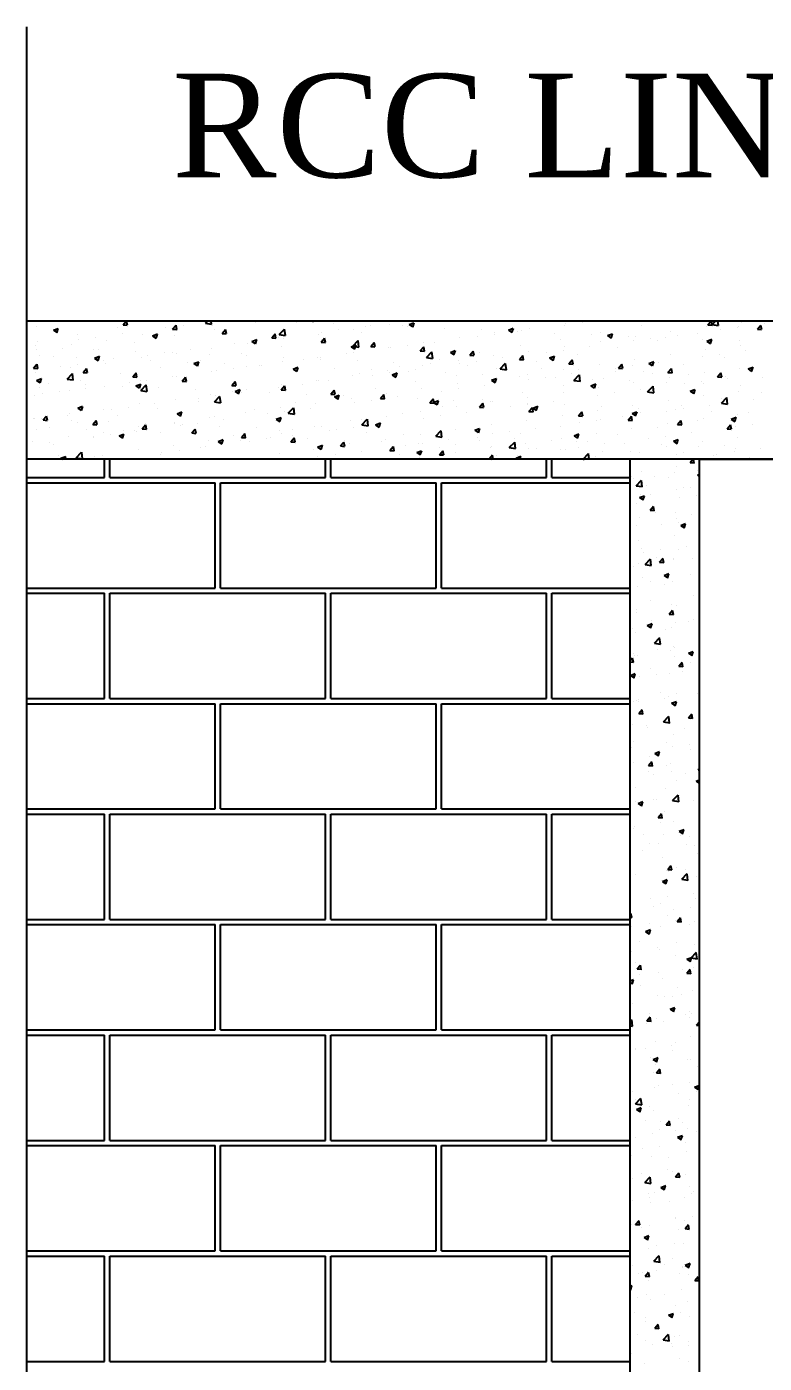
# Model space of a CAD drawing. Header units: metres. Extents: x 605 to 716, y 216 to 296.
# Drawn here: x 619.867 to 621.368, y 226.661 to 229.382 of the extents above; entities that cross this region are included whole.
import ezdxf

# ---------------------------------------------------------------- set-up
doc = ezdxf.new("R2010")
doc.units = ezdxf.units.M
doc.layers.add('1', color=1, linetype='Continuous')
doc.styles.add('ROMANTIC', font='romantic.ttf', dxfattribs={"width": 0.8})

# ---------------------------------------------------------------- blocks, each defined once
blk = doc.blocks.new('A$C1A3C141D')
at = {"color": 0}
for p, q in [((73.05, -86.05), (73.05, 185.3)), ((299.08, 155.63), (73.05, 155.63)), ((299.08, 141.71), (73.05, 141.71)), ((133.87, -53.17), (133.87, 141.71)), ((140.83, 141.71), (231.3, 141.71)), ((140.83, -53.17), (140.83, 141.71))]:
    blk.add_line(p, q, dxfattribs=at)
at = {"color": 2}
for p, q in [((73.08, 155.61), (73.08, 155.61)), ((74.08, 155.09), (74.08, 155.09)), ((77.65, 155.58), (77.65, 155.58)), ((82.21, 154.96), (82.21, 154.96)), ((82.76, 155.25), (83.07, 155.63)), ((82.76, 155.25), (83.18, 155.22)), ((83.19, 155.21), (83.11, 155.63)), ((87.06, 154.94), (87.06, 154.94)), ((87.75, 154.82), (88.09, 155.22)), ((88.18, 154.77), (88.1, 155.21)), ((88.8, 155.17), (88.8, 155.17)), ((91.05, 155.41), (91.25, 155.63)), ((91.05, 155.41), (91.67, 155.32)), ((91.43, 155.52), (91.43, 155.52)), ((91.68, 155.31), (91.64, 155.63)), ((91.79, 155.16), (91.79, 155.16)), ((96.06, 155.52), (96.06, 155.52)), ((100.26, 155.52), (100.26, 155.52)), ((101.89, 155.63), (101.93, 155.6)), ((101.94, 155.59), (101.95, 155.63)), ((103.98, 155.36), (103.98, 155.36)), ((107.15, 155.09), (107.15, 155.09)), ((107.69, 155.2), (107.69, 155.2)), ((109.59, 155.31), (109.59, 155.31)), ((110.89, 155.18), (110.89, 155.18)), ((111.41, 155.05), (111.41, 155.05)), ((111.59, 155.27), (112.07, 155.46)), ((111.59, 155.27), (111.93, 155.04)), ((111.94, 155.03), (112.08, 155.45)), ((127.26, 155.23), (127.26, 155.23)), ((127.34, 155.42), (127.34, 155.42)), ((129.01, 155.46), (129.01, 155.46)), ((134.96, 155.21), (134.96, 155.21)), ((141.54, 155.05), (141.54, 155.05)), ((141.7, 155.25), (142.02, 155.63)), ((141.7, 155.25), (142.12, 155.21)), ((142.13, 155.2), (142.05, 155.63)), ((142.12, 155.28), (142.45, 155.63)), ((142.12, 155.28), (142.74, 155.19)), ((142.75, 155.18), (142.7, 155.63)), ((144.72, 155.02), (144.72, 155.02)), ((144.74, 155.07), (144.74, 155.07)), ((145.05, 155.5), (145.05, 155.5)), ((146.69, 154.81), (147.03, 155.21)), ((147.12, 154.77), (147.04, 155.2)), ((147.36, 155.37), (147.36, 155.37)), ((75.73, 154.7), (76.22, 154.89)), ((75.73, 154.7), (76.08, 154.47)), ((76.09, 154.46), (76.23, 154.88)), ((78.15, 154.26), (78.15, 154.26)), ((78.28, 153.79), (78.28, 153.79)), ((80.02, 154.02), (80.02, 154.02)), ((81.08, 153.7), (81.08, 153.7)), ((82.66, 154.37), (82.66, 154.37)), ((84.7, 154.23), (84.7, 154.23)), ((85.73, 154.14), (86.22, 154.33)), ((85.73, 154.14), (86.08, 153.91)), ((86.09, 153.9), (86.23, 154.32)), ((87.75, 154.82), (88.17, 154.78)), ((87.94, 154.13), (87.94, 154.13)), ((88.27, 154.72), (88.27, 154.72)), ((92, 154.83), (92, 154.83)), ((92.75, 154.38), (93.08, 154.78)), ((92.75, 154.38), (93.16, 154.34)), ((93.17, 154.34), (93.09, 154.77)), ((95.74, 153.58), (96.22, 153.77)), ((96.09, 153.34), (96.23, 153.76)), ((97.74, 153.94), (98.07, 154.34)), ((97.74, 153.94), (98.15, 153.91)), ((98.16, 153.9), (98.08, 154.34)), ((98.38, 153.93), (98.38, 153.93)), ((98.48, 154.26), (99.02, 154.83)), ((98.48, 154.26), (99.1, 154.17)), ((98.89, 153.86), (98.89, 153.86)), ((99.11, 154.16), (99.03, 154.82)), ((102.41, 154.3), (102.41, 154.3)), ((102.73, 153.51), (103.07, 153.91)), ((102.77, 154.51), (102.77, 154.51)), ((102.77, 153.78), (102.77, 153.78)), ((103.15, 153.46), (103.07, 153.9)), ((104.51, 154.74), (104.51, 154.74)), ((105.91, 153.11), (106.45, 153.67)), ((106.02, 154.82), (106.02, 154.82)), ((106.53, 153.01), (106.46, 153.67)), ((106.83, 154.48), (106.83, 154.48)), ((115.12, 154.89), (115.12, 154.89)), ((116.64, 153.96), (116.64, 153.96)), ((118.49, 154.07), (118.49, 154.07)), ((118.84, 154.73), (118.84, 154.73)), ((120.21, 154.45), (120.21, 154.45)), ((120.23, 154.3), (120.23, 154.3)), ((121.59, 154.71), (122.08, 154.9)), ((121.59, 154.71), (121.94, 154.48)), ((121.94, 154.47), (122.09, 154.89)), ((122.55, 154.58), (122.55, 154.58)), ((122.87, 154.65), (122.87, 154.65)), ((123.73, 154.9), (123.73, 154.9)), ((126.27, 154.42), (126.27, 154.42)), ((126.84, 153.81), (126.84, 153.81)), ((129.98, 154.26), (129.98, 154.26)), ((130.83, 153.59), (130.83, 153.59)), ((130.9, 154.51), (130.9, 154.51)), ((131.59, 154.16), (132.08, 154.34)), ((131.59, 154.16), (131.94, 153.92)), ((131.95, 153.92), (132.09, 154.34)), ((133.7, 154.1), (133.7, 154.1)), ((134.21, 153.64), (134.21, 153.64)), ((134.35, 154.04), (134.35, 154.04)), ((135.95, 153.87), (135.95, 153.87)), ((136.63, 153.68), (136.63, 153.68)), ((137.41, 153.95), (137.41, 153.95)), ((137.96, 154.56), (137.96, 154.56)), ((138.58, 154.22), (138.58, 154.22)), ((140.69, 154.37), (140.69, 154.37)), ((141.13, 153.79), (141.13, 153.79)), ((141.59, 153.6), (142.08, 153.79)), ((141.59, 153.6), (141.94, 153.37)), ((141.95, 153.36), (142.09, 153.78)), ((142.98, 154.79), (142.98, 154.79)), ((144.84, 153.63), (144.84, 153.63)), ((146.69, 154.81), (147.11, 154.77)), ((73.89, 153.21), (73.89, 153.21)), ((73.99, 152.77), (73.99, 152.77)), ((74.1, 153.57), (74.1, 153.57)), ((76.61, 152.9), (76.61, 152.9)), ((77.57, 153.26), (77.57, 153.26)), ((79.82, 152.74), (79.82, 152.74)), ((80.33, 152.75), (80.33, 152.75)), ((83.88, 153.43), (83.88, 153.43)), ((84.04, 152.59), (84.04, 152.59)), ((86.97, 152.43), (86.97, 152.43)), ((87.76, 152.43), (87.76, 152.43)), ((88.19, 152.4), (88.19, 152.4)), ((89.6, 152.78), (89.6, 152.78)), ((91.47, 152.27), (91.47, 152.27)), ((91.7, 152.84), (91.7, 152.84)), ((94, 153.35), (94, 153.35)), ((94.66, 152.39), (94.66, 152.39)), ((95.32, 153.37), (95.32, 153.37)), ((95.74, 153.58), (95.74, 153.58)), ((95.74, 153.58), (96.08, 153.35)), ((98.72, 153.09), (98.72, 153.09)), ((102.73, 153.51), (103.15, 153.47)), ((105.32, 152.34), (105.32, 152.34)), ((105.74, 153.03), (106.23, 153.21)), ((105.74, 153.03), (106.08, 152.79)), ((105.91, 153.11), (106.52, 153.01)), ((105.94, 152.51), (105.94, 152.51)), ((106.09, 152.79), (106.23, 153.21)), ((107.72, 153.07), (108.06, 153.47)), ((107.72, 153.07), (108.14, 153.03)), ((108.15, 153.03), (108.07, 153.46)), ((109.51, 153), (109.51, 153)), ((109.72, 152.92), (109.72, 152.92)), ((111.46, 153.15), (111.46, 153.15)), ((112.71, 152.63), (113.05, 153.03)), ((112.71, 152.63), (113.13, 152.6)), ((113.02, 153.44), (113.02, 153.44)), ((113.14, 152.59), (113.06, 153.02)), ((113.33, 151.96), (113.88, 152.52)), ((113.96, 151.85), (113.88, 152.52)), ((114.09, 153.5), (114.09, 153.5)), ((115.74, 152.47), (116.23, 152.66)), ((115.74, 152.47), (116.09, 152.24)), ((116.1, 152.23), (116.24, 152.65)), ((117.71, 152.2), (118.04, 152.6)), ((118.13, 152.15), (118.05, 152.59)), ((118.72, 152.42), (118.72, 152.42)), ((122.78, 153.12), (122.78, 153.12)), ((123.64, 152.58), (123.64, 152.58)), ((125.43, 152.48), (125.43, 152.48)), ((127.17, 152.71), (127.17, 152.71)), ((127.26, 153.1), (127.26, 153.1)), ((128.51, 152.28), (128.51, 152.28)), ((129.81, 153.06), (129.81, 153.06)), ((132.57, 152.98), (132.57, 152.98)), ((137.88, 152.25), (137.88, 152.25)), ((141.45, 152.74), (141.45, 152.74)), ((142.89, 152.28), (142.89, 152.28)), ((144.97, 153.18), (144.97, 153.18)), ((145.53, 152.63), (145.53, 152.63)), ((73.74, 150.89), (74.08, 151.29)), ((73.74, 150.89), (74.16, 150.85)), ((74.17, 150.85), (74.09, 151.28)), ((74.37, 152.12), (74.37, 152.12)), ((75.76, 152.04), (75.76, 152.04)), ((76.45, 151.04), (76.45, 151.04)), ((77.48, 150.94), (77.48, 150.94)), ((78.08, 151.97), (78.08, 151.97)), ((78.19, 151.27), (78.19, 151.27)), ((79.89, 151.9), (80.37, 152.08)), ((79.89, 151.9), (80.23, 151.66)), ((80.24, 151.66), (80.38, 152.08)), ((80.83, 151.62), (80.83, 151.62)), ((81, 151.39), (81, 151.39)), ((81.8, 151.81), (81.8, 151.81)), ((84.61, 151.91), (84.61, 151.91)), ((85.22, 152.2), (85.22, 152.2)), ((85.51, 151.65), (85.51, 151.65)), ((86.54, 151), (86.54, 151)), ((89.23, 151.5), (89.23, 151.5)), ((89.89, 151.34), (90.38, 151.53)), ((89.89, 151.34), (90.23, 151.11)), ((90.24, 151.1), (90.38, 151.52)), ((90.6, 151.69), (90.6, 151.69)), ((92.94, 151.34), (92.94, 151.34)), ((95.19, 152.12), (95.19, 152.12)), ((95.23, 151.05), (95.23, 151.05)), ((96.55, 151.19), (96.55, 151.19)), ((96.66, 151.18), (96.66, 151.18)), ((98.81, 151.54), (98.81, 151.54)), ((98.91, 151.96), (98.91, 151.96)), ((99.89, 150.78), (100.38, 150.97)), ((100.25, 150.54), (100.39, 150.96)), ((100.37, 151.03), (100.37, 151.03)), ((100.94, 151.76), (100.94, 151.76)), ((102.32, 151.98), (102.32, 151.98)), ((102.62, 151.8), (102.62, 151.8)), ((102.68, 151.99), (102.68, 151.99)), ((106.34, 151.65), (106.34, 151.65)), ((110.05, 151.49), (110.05, 151.49)), ((110.61, 151.02), (110.61, 151.02)), ((112.94, 151.13), (112.94, 151.13)), ((113.33, 151.96), (113.95, 151.86)), ((113.77, 151.33), (113.77, 151.33)), ((114.66, 151.72), (114.66, 151.72)), ((116.55, 151.65), (116.55, 151.65)), ((116.66, 151.33), (116.66, 151.33)), ((117.48, 151.18), (117.48, 151.18)), ((117.71, 152.2), (118.12, 152.16)), ((118.4, 151.56), (118.4, 151.56)), ((120.13, 152.14), (120.13, 152.14)), ((120.76, 150.81), (121.3, 151.37)), ((121.04, 151.91), (121.04, 151.91)), ((121.2, 151.02), (121.2, 151.02)), ((121.39, 150.7), (121.31, 151.36)), ((122.7, 151.76), (123.03, 152.16)), ((122.7, 151.76), (123.11, 151.72)), ((123.12, 151.72), (123.04, 152.15)), ((124.45, 151.59), (124.45, 151.59)), ((125.74, 151.91), (126.23, 152.1)), ((125.74, 151.91), (126.09, 151.68)), ((126.1, 151.67), (126.24, 152.09)), ((127.69, 151.32), (128.03, 151.72)), ((127.69, 151.32), (128.11, 151.29)), ((128.11, 151.28), (128.03, 151.71)), ((130.75, 151.28), (130.75, 151.28)), ((132.37, 150.89), (132.37, 150.89)), ((132.68, 150.89), (133.02, 151.29)), ((133.11, 150.84), (133.03, 151.28)), ((134.12, 151.12), (134.12, 151.12)), ((134.26, 151.72), (134.26, 151.72)), ((135.75, 151.35), (136.23, 151.54)), ((135.75, 151.35), (136.09, 151.12)), ((136.1, 151.11), (136.24, 151.53)), ((136.75, 151.47), (136.75, 151.47)), ((139.28, 151.24), (139.28, 151.24)), ((141.15, 152.05), (141.15, 152.05)), ((143.34, 151.94), (143.34, 151.94)), ((145.75, 150.8), (146.24, 150.98)), ((146.1, 150.56), (146.24, 150.98)), ((73.91, 150.45), (73.91, 150.45)), ((74.04, 149.65), (74.53, 149.84)), ((74.04, 149.65), (74.38, 149.42)), ((74.39, 149.41), (74.53, 149.83)), ((77.12, 149.79), (77.66, 150.35)), ((77.12, 149.79), (77.74, 149.69)), ((77.74, 149.68), (77.67, 150.34)), ((78.42, 149.6), (78.42, 149.6)), ((78.74, 150.45), (79.07, 150.85)), ((78.74, 150.45), (79.15, 150.42)), ((79.16, 150.41), (79.08, 150.85)), ((82.48, 150.3), (82.48, 150.3)), ((83.73, 150.02), (84.06, 150.42)), ((83.73, 150.02), (84.14, 149.98)), ((84.15, 149.97), (84.07, 150.41)), ((84.53, 149.59), (84.53, 149.59)), ((85.14, 149.68), (85.14, 149.68)), ((87.77, 150.03), (87.77, 150.03)), ((88.1, 150.08), (88.1, 150.08)), ((88.72, 149.58), (89.05, 149.98)), ((88.72, 149.58), (89.14, 149.54)), ((89.14, 149.54), (89.06, 149.97)), ((91.62, 150.53), (91.62, 150.53)), ((92.17, 150.61), (92.17, 150.61)), ((93.71, 149.14), (94.05, 149.54)), ((93.91, 150.84), (93.91, 150.84)), ((99.89, 150.78), (100.24, 150.55)), ((102.24, 149.67), (102.24, 149.67)), ((102.49, 149.63), (102.49, 149.63)), ((103.49, 149.6), (103.49, 149.6)), ((104.09, 150.87), (104.09, 150.87)), ((105.85, 150.19), (105.85, 150.19)), ((106.55, 150.33), (106.55, 150.33)), ((107.8, 150.71), (107.8, 150.71)), ((107.88, 150.17), (107.88, 150.17)), ((109.42, 150.68), (109.42, 150.68)), ((109.63, 150.4), (109.63, 150.4)), ((109.89, 150.22), (110.38, 150.41)), ((109.89, 150.22), (110.24, 149.99)), ((110.25, 149.98), (110.39, 150.4)), ((111.52, 150.55), (111.52, 150.55)), ((112.26, 150.75), (112.26, 150.75)), ((115.23, 150.4), (115.23, 150.4)), ((116.33, 150.19), (116.33, 150.19)), ((118.95, 150.24), (118.95, 150.24)), ((119.9, 149.67), (120.38, 149.85)), ((119.9, 149.67), (120.24, 149.43)), ((120.04, 149.82), (120.04, 149.82)), ((120.25, 149.43), (120.39, 149.85)), ((120.39, 150.89), (120.39, 150.89)), ((120.76, 150.81), (121.38, 150.71)), ((122.66, 150.08), (122.66, 150.08)), ((123.56, 150.27), (123.56, 150.27)), ((123.6, 149.74), (123.6, 149.74)), ((124.91, 150.86), (124.91, 150.86)), ((125.34, 149.97), (125.34, 149.97)), ((126.38, 149.93), (126.38, 149.93)), ((127.17, 150.79), (127.17, 150.79)), ((127.98, 150.32), (127.98, 150.32)), ((128.19, 149.65), (128.73, 150.22)), ((128.19, 149.65), (128.81, 149.56)), ((128.63, 150.7), (128.63, 150.7)), ((128.82, 149.55), (128.74, 150.21)), ((130.1, 149.77), (130.1, 149.77)), ((131.17, 149.85), (131.17, 149.85)), ((132.34, 150.55), (132.34, 150.55)), ((132.68, 150.89), (133.1, 150.85)), ((133.81, 149.61), (133.81, 149.61)), ((135.23, 150.54), (135.23, 150.54)), ((136.06, 150.39), (136.06, 150.39)), ((137.67, 150.45), (138.01, 150.85)), ((137.67, 150.45), (138.09, 150.41)), ((137.79, 149.93), (137.79, 149.93)), ((138.1, 150.4), (138.02, 150.84)), ((139.77, 150.23), (139.77, 150.23)), ((141.37, 150.42), (141.37, 150.42)), ((142.67, 150.01), (143, 150.41)), ((142.67, 150.01), (143.08, 149.98)), ((143.09, 149.97), (143.01, 150.4)), ((143.49, 150.08), (143.49, 150.08)), ((143.7, 149.88), (143.7, 149.88)), ((144.88, 150.86), (144.88, 150.86)), ((145.75, 150.8), (146.09, 150.56)), ((147.2, 149.92), (147.2, 149.92)), ((74.36, 148.91), (74.36, 148.91)), ((74.62, 148.3), (74.62, 148.3)), ((75.23, 149.36), (75.23, 149.36)), ((76.36, 148.53), (76.36, 148.53)), ((77.4, 148.62), (77.4, 148.62)), ((78.94, 149.21), (78.94, 149.21)), ((79, 148.88), (79, 148.88)), ((80.91, 149.07), (80.91, 149.07)), ((82.66, 149.05), (82.66, 149.05)), ((83.39, 149.45), (83.39, 149.45)), ((84.04, 149.09), (84.53, 149.28)), ((84.04, 149.09), (84.39, 148.86)), ((84.4, 148.85), (84.54, 149.27)), ((84.54, 148.63), (85.09, 149.2)), ((84.54, 148.63), (85.16, 148.54)), ((85.17, 148.53), (85.1, 149.19)), ((86.37, 148.89), (86.37, 148.89)), ((90.09, 148.74), (90.09, 148.74)), ((91.53, 148.21), (91.53, 148.21)), ((93.71, 149.14), (94.13, 149.11)), ((93.81, 148.58), (93.81, 148.58)), ((94.04, 148.54), (94.53, 148.72)), ((94.04, 148.54), (94.39, 148.3)), ((94.14, 149.1), (94.06, 149.54)), ((94.37, 148.24), (94.37, 148.24)), ((94.4, 148.3), (94.54, 148.72)), ((94.71, 148.44), (94.71, 148.44)), ((95.15, 148.73), (95.15, 148.73)), ((97.52, 148.42), (97.52, 148.42)), ((98.43, 148.93), (98.43, 148.93)), ((98.7, 148.71), (99.04, 149.11)), ((98.7, 148.71), (99.12, 148.67)), ((98.72, 149.22), (98.72, 149.22)), ((99.13, 148.66), (99.05, 149.1)), ((99.11, 149.02), (99.11, 149.02)), ((100.85, 149.25), (100.85, 149.25)), ((101.24, 148.27), (101.24, 148.27)), ((103.7, 148.27), (104.03, 148.67)), ((103.7, 148.27), (104.11, 148.23)), ((104.12, 148.23), (104.04, 148.66)), ((108.21, 148.8), (108.21, 148.8)), ((108.69, 147.83), (109.02, 148.23)), ((109.11, 147.79), (109.03, 148.23)), ((109.34, 148.36), (109.34, 148.36)), ((112.27, 149.5), (112.27, 149.5)), ((112.86, 148.81), (112.86, 148.81)), ((114.83, 148.58), (114.83, 148.58)), ((116.47, 149.33), (116.47, 149.33)), ((116.57, 148.81), (116.57, 148.81)), ((119.21, 149.16), (119.21, 149.16)), ((123.05, 148.45), (123.05, 148.45)), ((127.09, 148.47), (127.09, 148.47)), ((127.11, 149.15), (127.11, 149.15)), ((129.9, 149.11), (130.39, 149.3)), ((129.9, 149.11), (130.24, 148.88)), ((130.25, 148.87), (130.39, 149.29)), ((130.66, 148.96), (130.66, 148.96)), ((132.29, 148.38), (132.29, 148.38)), ((134.18, 149.41), (134.18, 149.41)), ((134.92, 148.73), (134.92, 148.73)), ((135.62, 148.5), (136.16, 149.07)), ((135.62, 148.5), (136.24, 148.41)), ((136.25, 148.4), (136.17, 149.06)), ((137.53, 149.46), (137.53, 149.46)), ((139.32, 149.3), (139.32, 149.3)), ((139.9, 148.55), (140.39, 148.74)), ((139.9, 148.55), (140.25, 148.32)), ((140.26, 148.31), (140.4, 148.73)), ((141.06, 149.53), (141.06, 149.53)), ((141.24, 149.3), (141.24, 149.3)), ((144.8, 148.55), (144.8, 148.55)), ((144.96, 149.14), (144.96, 149.14)), ((147.11, 148.48), (147.11, 148.48)), ((73.82, 148.13), (73.82, 148.13)), ((78.19, 146.85), (78.68, 147.04)), ((78.19, 146.85), (78.54, 146.62)), ((78.55, 146.61), (78.69, 147.03)), ((83.31, 146.94), (83.31, 146.94)), ((84.44, 147.28), (84.44, 147.28)), ((85.94, 147.29), (85.94, 147.29)), ((88.02, 147.77), (88.02, 147.77)), ((90.31, 147.54), (90.31, 147.54)), ((90.34, 147.86), (90.34, 147.86)), ((91.97, 147.48), (92.51, 148.05)), ((91.97, 147.48), (92.59, 147.39)), ((92.08, 148.09), (92.08, 148.09)), ((92.6, 147.38), (92.52, 148.04)), ((98.64, 146.91), (98.64, 146.91)), ((99.4, 146.33), (99.94, 146.89)), ((100.03, 146.23), (99.95, 146.89)), ((100.1, 147.41), (100.1, 147.41)), ((101.66, 146.85), (101.66, 146.85)), ((102.15, 147.35), (102.15, 147.35)), ((104.05, 147.98), (104.53, 148.17)), ((104.05, 147.98), (104.39, 147.75)), ((104.15, 148.1), (104.15, 148.1)), ((104.4, 147.74), (104.54, 148.16)), ((104.95, 148.11), (104.95, 148.11)), ((105.77, 147.87), (105.77, 147.87)), ((106.05, 147.43), (106.05, 147.43)), ((107.8, 147.66), (107.8, 147.66)), ((108.67, 147.95), (108.67, 147.95)), ((108.69, 147.83), (109.1, 147.8)), ((110.43, 148.01), (110.43, 148.01)), ((112.38, 147.79), (112.38, 147.79)), ((113.68, 147.4), (114.02, 147.8)), ((113.68, 147.4), (114.1, 147.36)), ((114.1, 147.35), (114.02, 147.79)), ((114.05, 147.42), (114.53, 147.61)), ((114.05, 147.42), (114.39, 147.19)), ((114.4, 147.18), (114.54, 147.6)), ((114.93, 147.06), (114.93, 147.06)), ((116.1, 147.64), (116.1, 147.64)), ((116.39, 147.01), (116.39, 147.01)), ((118.67, 146.96), (119.01, 147.36)), ((118.67, 146.96), (119.09, 146.92)), ((118.99, 147.76), (118.99, 147.76)), ((119.1, 146.92), (119.02, 147.35)), ((119.81, 147.48), (119.81, 147.48)), ((119.96, 147.5), (119.96, 147.5)), ((121.77, 146.99), (121.77, 146.99)), ((123.47, 147.95), (123.47, 147.95)), ((123.51, 147.22), (123.51, 147.22)), ((123.53, 147.32), (123.53, 147.32)), ((123.66, 146.52), (124, 146.92)), ((124.09, 146.48), (124.01, 146.92)), ((124.05, 146.86), (124.54, 147.05)), ((124.05, 146.86), (124.4, 146.63)), ((124.4, 146.62), (124.55, 147.04)), ((126.15, 147.57), (126.15, 147.57)), ((127.24, 147.17), (127.24, 147.17)), ((130.54, 148.15), (130.54, 148.15)), ((130.96, 147.01), (130.96, 147.01)), ((134.09, 147.09), (134.09, 147.09)), ((134.67, 146.85), (134.67, 146.85)), ((137.71, 147.61), (137.71, 147.61)), ((139, 147.09), (139, 147.09)), ((141.28, 148.1), (141.28, 148.1)), ((141.86, 147.14), (141.86, 147.14)), ((143.05, 147.35), (143.59, 147.91)), ((143.05, 147.35), (143.66, 147.25)), ((143.06, 147.79), (143.06, 147.79)), ((143.67, 147.25), (143.6, 147.91)), ((146.26, 147.71), (146.26, 147.71)), ((73.74, 145.82), (73.74, 145.82)), ((73.87, 145.81), (73.87, 145.81)), ((74.53, 145.78), (74.53, 145.78)), ((74.71, 145.66), (75.04, 146.06)), ((74.71, 145.66), (75.12, 145.62)), ((75.13, 145.61), (75.05, 146.05)), ((77.17, 146.13), (77.17, 146.13)), ((77.31, 146.31), (77.31, 146.31)), ((77.59, 145.65), (77.59, 145.65)), ((79.7, 145.22), (80.04, 145.62)), ((80.13, 145.18), (80.05, 145.61)), ((80.83, 146.75), (80.83, 146.75)), ((81.56, 146.71), (81.56, 146.71)), ((82.19, 146.15), (82.19, 146.15)), ((86.25, 146.84), (86.25, 146.84)), ((88.2, 146.29), (88.68, 146.48)), ((88.2, 146.29), (88.54, 146.06)), ((88.55, 146.05), (88.69, 146.47)), ((91.45, 145.89), (91.45, 145.89)), ((91.98, 146.01), (91.98, 146.01)), ((92.88, 145.7), (92.88, 145.7)), ((95.06, 146.42), (95.06, 146.42)), ((96.04, 146.71), (96.04, 146.71)), ((97.28, 146.27), (97.28, 146.27)), ((98.2, 145.73), (98.68, 145.92)), ((98.2, 145.73), (98.54, 145.5)), ((98.55, 145.49), (98.69, 145.91)), ((99.02, 146.5), (99.02, 146.5)), ((99.4, 146.33), (100.02, 146.23)), ((105.68, 145.56), (105.68, 145.56)), ((106.81, 145.67), (106.81, 145.67)), ((106.83, 145.18), (107.37, 145.74)), ((107.46, 145.07), (107.38, 145.74)), ((109.26, 146.05), (109.26, 146.05)), ((110.87, 146.36), (110.87, 146.36)), ((112.77, 146.49), (112.77, 146.49)), ((113, 145.84), (113, 145.84)), ((114.74, 146.07), (114.74, 146.07)), ((117.37, 146.42), (117.37, 146.42)), ((123.39, 145.63), (123.39, 145.63)), ((123.66, 146.52), (124.08, 146.49)), ((127, 146.15), (127, 146.15)), ((128.66, 146.09), (128.99, 146.49)), ((128.66, 146.09), (129.07, 146.05)), ((129.08, 146.04), (129, 146.48)), ((130.46, 145.63), (130.46, 145.63)), ((130.58, 146.64), (130.58, 146.64)), ((130.88, 145.7), (130.88, 145.7)), ((133.09, 145.98), (133.09, 145.98)), ((133.65, 145.65), (133.98, 146.05)), ((133.65, 145.65), (134.06, 145.61)), ((134.07, 145.61), (133.99, 146.04)), ((134.05, 146.31), (134.54, 146.49)), ((134.05, 146.31), (134.4, 146.07)), ((134.41, 146.07), (134.55, 146.49)), ((134.94, 146.39), (134.94, 146.39)), ((137.49, 146.56), (137.49, 146.56)), ((138.39, 146.7), (138.39, 146.7)), ((138.64, 145.21), (138.98, 145.61)), ((139.06, 145.17), (138.98, 145.61)), ((139.23, 146.79), (139.23, 146.79)), ((140.66, 145.56), (140.66, 145.56)), ((141.2, 145.78), (141.2, 145.78)), ((142.1, 146.54), (142.1, 146.54)), ((144.05, 145.75), (144.54, 145.94)), ((144.05, 145.75), (144.4, 145.52)), ((144.41, 145.51), (144.55, 145.93)), ((144.71, 146.23), (144.71, 146.23)), ((144.72, 146.26), (144.72, 146.26)), ((145.82, 146.38), (145.82, 146.38)), ((74.07, 144.75), (74.07, 144.75)), ((75.34, 144.87), (75.34, 144.87)), ((78.13, 145.45), (78.13, 145.45)), ((79.06, 144.72), (79.06, 144.72)), ((79.7, 145.22), (80.12, 145.18)), ((80.74, 144.44), (80.74, 144.44)), ((81.3, 145.49), (81.3, 145.49)), ((81.47, 144.19), (81.47, 144.19)), ((82.35, 144.05), (82.83, 144.23)), ((82.7, 143.81), (82.84, 144.23)), ((82.77, 144.56), (82.77, 144.56)), ((83.86, 144.62), (83.86, 144.62)), ((84.11, 144.54), (84.11, 144.54)), ((84.36, 144.96), (84.36, 144.96)), ((84.69, 144.78), (85.03, 145.18)), ((84.69, 144.78), (85.11, 144.75)), ((85.02, 145.34), (85.02, 145.34)), ((85.12, 144.74), (85.04, 145.18)), ((86.49, 144.4), (86.49, 144.4)), ((87.92, 145.32), (87.92, 145.32)), ((87.93, 145.45), (87.93, 145.45)), ((88.51, 145.12), (88.51, 145.12)), ((88.73, 145.18), (88.73, 145.18)), ((89.68, 144.35), (90.02, 144.75)), ((89.68, 144.35), (90.1, 144.31)), ((90.11, 144.3), (90.03, 144.74)), ((90.2, 144.25), (90.2, 144.25)), ((90.25, 145.35), (90.25, 145.35)), ((92.45, 145.02), (92.45, 145.02)), ((94.68, 143.91), (95.01, 144.31)), ((95.1, 143.87), (95.02, 144.3)), ((96.17, 144.87), (96.17, 144.87)), ((98.55, 144.59), (98.55, 144.59)), ((98.7, 144.27), (98.7, 144.27)), ((99.88, 144.71), (99.88, 144.71)), ((102.07, 145.03), (102.07, 145.03)), ((102.75, 144.97), (102.75, 144.97)), ((103.6, 144.55), (103.6, 144.55)), ((104.22, 144.68), (104.22, 144.68)), ((105.96, 144.91), (105.96, 144.91)), ((106.83, 145.18), (107.45, 145.08)), ((107.31, 144.4), (107.31, 144.4)), ((108.2, 145.18), (108.69, 145.36)), ((108.2, 145.18), (108.55, 144.94)), ((108.55, 144.94), (108.7, 145.36)), ((108.6, 145.26), (108.6, 145.26)), ((111.03, 144.24), (111.03, 144.24)), ((112.69, 144.17), (112.69, 144.17)), ((114.26, 144.03), (114.8, 144.59)), ((114.88, 143.92), (114.81, 144.58)), ((116.3, 144.7), (116.3, 144.7)), ((118.2, 144.62), (118.69, 144.81)), ((118.2, 144.62), (118.55, 144.39)), ((118.56, 144.38), (118.7, 144.8)), ((119.87, 145.19), (119.87, 145.19)), ((119.94, 144.25), (119.94, 144.25)), ((121.68, 144.48), (121.68, 144.48)), ((122.76, 144.3), (122.76, 144.3)), ((124.32, 144.83), (124.32, 144.83)), ((126.82, 145), (126.82, 145)), ((128.2, 144.06), (128.69, 144.25)), ((128.56, 143.82), (128.7, 144.24)), ((128.71, 145.4), (128.71, 145.4)), ((130.49, 144.33), (130.49, 144.33)), ((132.55, 144.17), (132.55, 144.17)), ((134.01, 144.77), (134.01, 144.77)), ((136.61, 144.86), (136.61, 144.86)), ((137.62, 145.29), (137.62, 145.29)), ((138.64, 145.21), (139.06, 145.18)), ((140.03, 144.39), (140.03, 144.39)), ((143.63, 144.78), (143.97, 145.18)), ((143.63, 144.78), (144.05, 144.74)), ((144.06, 144.73), (143.98, 145.17)), ((144.43, 144.97), (144.43, 144.97)), ((146.17, 145.2), (146.17, 145.2)), ((73.65, 143.5), (73.65, 143.5)), ((75.34, 143.39), (75.34, 143.39)), ((75.74, 143.23), (75.74, 143.23)), ((77.23, 143.99), (77.23, 143.99)), ((79.73, 143.96), (79.73, 143.96)), ((79.8, 143.92), (79.8, 143.92)), ((82.35, 144.05), (82.69, 143.81)), ((87.85, 143.13), (87.85, 143.13)), ((90.58, 142.88), (90.58, 142.88)), ((91.05, 142.95), (91.05, 142.95)), ((91.36, 143.58), (91.36, 143.58)), ((92.35, 143.49), (92.84, 143.68)), ((92.35, 143.49), (92.7, 143.26)), ((92.7, 143.25), (92.85, 143.67)), ((93.92, 144.09), (93.92, 144.09)), ((94.64, 143.58), (94.64, 143.58)), ((94.68, 143.91), (95.09, 143.87)), ((94.98, 144.1), (94.98, 144.1)), ((95.45, 143.53), (95.45, 143.53)), ((97.19, 143.76), (97.19, 143.76)), ((97.63, 143.93), (97.63, 143.93)), ((99.67, 143.47), (100, 143.87)), ((99.67, 143.47), (100.09, 143.44)), ((99.83, 144.11), (99.83, 144.11)), ((100.09, 143.43), (100.01, 143.86)), ((101.35, 143.77), (101.35, 143.77)), ((102.35, 142.93), (102.84, 143.12)), ((102.35, 142.93), (102.7, 142.7)), ((102.71, 142.69), (102.85, 143.11)), ((104.66, 143.04), (105, 143.44)), ((104.66, 143.04), (105.08, 143)), ((105.09, 142.99), (105.01, 143.43)), ((105.06, 143.62), (105.06, 143.62)), ((105.6, 143.24), (105.6, 143.24)), ((108.78, 143.46), (108.78, 143.46)), ((109.17, 143.73), (109.17, 143.73)), ((109.65, 142.6), (109.99, 143)), ((110.08, 142.56), (110, 142.99)), ((111.17, 143.09), (111.17, 143.09)), ((112.49, 143.3), (112.49, 143.3)), ((112.91, 143.32), (112.91, 143.32)), ((114.26, 144.03), (114.88, 143.93)), ((114.64, 142.91), (114.64, 142.91)), ((114.74, 144.08), (114.74, 144.08)), ((115.54, 143.67), (115.54, 143.67)), ((116.21, 143.15), (116.21, 143.15)), ((118.46, 143.92), (118.46, 143.92)), ((118.7, 143.61), (118.7, 143.61)), ((119.79, 142.87), (119.79, 142.87)), ((119.92, 142.99), (119.92, 142.99)), ((121.68, 142.87), (122.23, 143.44)), ((121.68, 142.87), (122.3, 142.78)), ((122.17, 143.77), (122.17, 143.77)), ((122.31, 142.77), (122.24, 143.43)), ((123.31, 143.32), (123.31, 143.32)), ((123.64, 142.83), (123.64, 142.83)), ((125.89, 143.61), (125.89, 143.61)), ((126.92, 143.84), (126.92, 143.84)), ((128.2, 144.06), (128.55, 143.83)), ((128.49, 143.47), (128.49, 143.47)), ((128.62, 142.89), (128.62, 142.89)), ((129.6, 143.45), (129.6, 143.45)), ((131.26, 143.24), (131.26, 143.24)), ((133.32, 143.3), (133.32, 143.3)), ((135.66, 143.81), (135.66, 143.81)), ((137.03, 143.14), (137.03, 143.14)), ((137.4, 144.04), (137.4, 144.04)), ((137.54, 142.98), (137.54, 142.98)), ((138.21, 143.51), (138.69, 143.69)), ((138.21, 143.51), (138.55, 143.27)), ((138.56, 143.26), (138.7, 143.69)), ((140.75, 142.98), (140.75, 142.98)), ((141.11, 143.47), (141.11, 143.47)), ((143.32, 143.12), (143.32, 143.12)), ((144.46, 142.83), (144.46, 142.83)), ((144.63, 143.91), (144.63, 143.91)), ((76.2, 142.11), (76.2, 142.11)), ((76.5, 141.8), (76.99, 141.99)), ((76.5, 141.8), (76.64, 141.71)), ((76.9, 141.71), (77, 141.98)), ((78.04, 141.85), (78.58, 142.42)), ((78.04, 141.85), (78.66, 141.76)), ((78.67, 141.75), (78.59, 142.41)), ((79.92, 141.96), (79.92, 141.96)), ((80.66, 142.12), (80.66, 142.12)), ((82.28, 141.8), (82.28, 141.8)), ((83.63, 141.8), (83.63, 141.8)), ((84.27, 142.64), (84.27, 142.64)), ((86.52, 142.18), (86.52, 142.18)), ((86.67, 142.37), (86.67, 142.37)), ((88.42, 142.6), (88.42, 142.6)), ((94.89, 141.78), (94.89, 141.78)), ((98.47, 142.27), (98.47, 142.27)), ((101.98, 142.72), (101.98, 142.72)), ((102.39, 141.94), (102.39, 141.94)), ((104.13, 142.17), (104.13, 142.17)), ((106.77, 142.52), (106.77, 142.52)), ((109.65, 142.6), (110.07, 142.56)), ((110.58, 142.21), (110.58, 142.21)), ((112.35, 142.38), (112.84, 142.56)), ((112.35, 142.38), (112.7, 142.14)), ((112.6, 141.86), (112.6, 141.86)), ((112.71, 142.13), (112.85, 142.56)), ((114.65, 142.16), (114.98, 142.56)), ((114.65, 142.16), (115.06, 142.13)), ((115.07, 142.12), (114.99, 142.55)), ((116.22, 142.38), (116.22, 142.38)), ((119.64, 141.73), (119.97, 142.13)), ((119.64, 141.73), (119.86, 141.71)), ((119.85, 141.73), (119.85, 141.73)), ((120.06, 141.71), (119.98, 142.12)), ((120.37, 142.08), (120.37, 142.08)), ((122.36, 141.82), (122.84, 142)), ((122.36, 141.82), (122.52, 141.71)), ((122.49, 142.08), (122.49, 142.08)), ((122.75, 141.71), (122.85, 142)), ((124.43, 142.77), (124.43, 142.77)), ((126.88, 142.66), (126.88, 142.66)), ((127.36, 142.68), (127.36, 142.68)), ((129.11, 141.72), (129.65, 142.29)), ((129.11, 141.72), (129.21, 141.71)), ((129.73, 141.71), (129.66, 142.28)), ((130.41, 142.01), (130.41, 142.01)), ((131.07, 142.52), (131.07, 142.52)), ((133.92, 142.46), (133.92, 142.46)), ((134.79, 142.36), (134.79, 142.36)), ((135.2, 141.73), (135.2, 141.73)), ((138.5, 142.2), (138.5, 142.2)), ((139.26, 142.43), (139.26, 142.43)), ((139.89, 141.36), (140.18, 141.71)), ((140.3, 141.29), (140.23, 141.71)), ((142.22, 142.05), (142.22, 142.05)), ((142.6, 142.22), (142.6, 142.22)), ((144.34, 142.45), (144.34, 142.45)), ((145.93, 141.89), (145.93, 141.89)), ((146.98, 142.8), (146.98, 142.8)), ((135, 140.46), (135, 140.46)), ((138.3, 140.41), (138.3, 140.41)), ((138.57, 140.95), (138.57, 140.95)), ((139.89, 141.36), (140.31, 141.33)), ((140.65, 140.09), (140.83, 140.15)), ((140.67, 140.58), (140.67, 140.58)), ((134.04, 139.99), (134.04, 139.99)), ((134.24, 139.72), (134.24, 139.72)), ((134.45, 139.03), (134.99, 139.6)), ((134.45, 139.03), (135.07, 138.94)), ((135.07, 138.91), (134.99, 139.57)), ((135.5, 139.06), (135.5, 139.06)), ((136.28, 140), (136.28, 140)), ((137.75, 139.84), (137.75, 139.84)), ((139.22, 138.9), (139.22, 138.9)), ((139.96, 138.89), (139.96, 138.89)), ((140.65, 140.09), (140.83, 139.97)), ((134.81, 137.84), (135.29, 138.03)), ((134.81, 137.84), (135.15, 137.61)), ((134.91, 138.14), (134.91, 138.14)), ((135.15, 137.57), (135.29, 137.99)), ((135.9, 138.19), (135.9, 138.19)), ((138.49, 138.63), (138.49, 138.63)), ((138.84, 137.84), (138.84, 137.84)), ((140.58, 138.07), (140.58, 138.07)), ((134.45, 137.26), (134.45, 137.26)), ((135.87, 136.57), (136.2, 136.97)), ((135.87, 136.57), (136.28, 136.53)), ((136.28, 136.5), (136.2, 136.93)), ((136.37, 136.3), (136.37, 136.3)), ((138.4, 136.32), (138.4, 136.32)), ((140.08, 136.14), (140.08, 136.14)), ((134.5, 135.06), (134.5, 135.06)), ((134.83, 135.83), (134.83, 135.83)), ((137.01, 135.09), (137.01, 135.09)), ((138.56, 135.75), (138.56, 135.75)), ((138.75, 135.32), (138.75, 135.32)), ((138.96, 135.04), (139.45, 135.23)), ((138.96, 135.04), (139.31, 134.81)), ((139.3, 134.77), (139.44, 135.19)), ((134.74, 133.51), (134.74, 133.51)), ((138.32, 134), (138.32, 134)), ((135.01, 132.74), (135.01, 132.74)), ((135.18, 132.35), (135.18, 132.35)), ((136.92, 132.58), (136.92, 132.58)), ((138.73, 132.58), (138.73, 132.58)), ((139.56, 132.92), (139.56, 132.92)), ((134.22, 130.9), (134.22, 130.9)), ((134.66, 131.19), (134.66, 131.19)), ((135.37, 131.1), (135.92, 131.67)), ((135.37, 131.1), (135.99, 131)), ((135.99, 130.98), (135.91, 131.64)), ((136.48, 131.81), (136.48, 131.81)), ((136.83, 131.33), (137.17, 131.73)), ((136.83, 131.33), (137.25, 131.29)), ((137.24, 131.26), (137.16, 131.7)), ((138.23, 131.68), (138.23, 131.68)), ((138.27, 131.6), (138.27, 131.6)), ((140.19, 131.65), (140.19, 131.65)), ((135.09, 129.83), (135.09, 129.83)), ((135.88, 129.38), (135.88, 129.38)), ((137.27, 129.99), (137.75, 130.18)), ((137.27, 129.99), (137.61, 129.76)), ((137.61, 129.73), (137.75, 130.15)), ((137.73, 130.18), (137.73, 130.18)), ((138.15, 129.37), (138.15, 129.37)), ((139.94, 130.07), (139.94, 130.07)), ((134.58, 128.88), (134.58, 128.88)), ((137.34, 129.05), (137.34, 129.05)), ((140.29, 128.01), (140.29, 128.01)), ((135.9, 127.43), (135.9, 127.43)), ((138.06, 127.05), (138.06, 127.05)), ((138.54, 126.94), (138.54, 126.94)), ((134.48, 126.24), (134.48, 126.24)), ((134.49, 126.56), (134.49, 126.56)), ((135.99, 125.49), (135.99, 125.49)), ((137.8, 126.1), (138.13, 126.5)), ((137.8, 126.1), (138.21, 126.06)), ((138.21, 126.03), (138.13, 126.46)), ((139.7, 125.33), (139.7, 125.33)), ((140.2, 125.5), (140.2, 125.5)), ((134.06, 124.69), (134.06, 124.69)), ((134.41, 124.24), (134.41, 124.24)), ((135.57, 124.95), (136.06, 125.13)), ((135.57, 124.95), (135.92, 124.71)), ((135.91, 124.68), (136.06, 125.1)), ((137.45, 124.55), (137.45, 124.55)), ((137.98, 124.73), (137.98, 124.73)), ((138.46, 125.27), (138.46, 125.27)), ((136.3, 123.17), (136.84, 123.73)), ((136.3, 123.17), (136.92, 123.07)), ((136.91, 123.05), (136.83, 123.71)), ((138.25, 122.79), (138.25, 122.79)), ((138.37, 122.75), (138.37, 122.75)), ((133.87, 121.41), (134.11, 121.7)), ((133.87, 121.29), (134.19, 121.26)), ((134.18, 121.23), (134.1, 121.66)), ((134.2, 122.09), (134.2, 122.09)), ((134.32, 121.93), (134.32, 121.93)), ((134.6, 121.95), (134.6, 121.95)), ((136.63, 122.52), (136.63, 122.52)), ((137.89, 122.42), (137.89, 122.42)), ((138.32, 121.79), (138.32, 121.79)), ((138.76, 120.86), (139.1, 121.26)), ((139.73, 122.14), (140.22, 122.33)), ((139.73, 122.14), (140.07, 121.91)), ((139.92, 121.26), (139.92, 121.26)), ((140.07, 121.88), (140.21, 122.3)), ((133.88, 119.9), (134.37, 120.09)), ((134.22, 119.63), (134.36, 120.05)), ((135.86, 120.56), (135.86, 120.56)), ((136.54, 120.01), (136.54, 120.01)), ((137.81, 120.1), (137.81, 120.1)), ((138.76, 120.86), (139.18, 120.82)), ((139.17, 120.79), (139.09, 121.23)), ((139.18, 120.35), (139.18, 120.35)), ((133.88, 119.9), (134.23, 119.66)), ((134.24, 119.61), (134.24, 119.61)), ((134.8, 119.78), (134.8, 119.78)), ((134.15, 117.29), (134.15, 117.29)), ((134.46, 117.43), (134.46, 117.43)), ((134.71, 117.46), (134.71, 117.46)), ((134.71, 117.26), (134.71, 117.26)), ((136.96, 118.24), (136.96, 118.24)), ((137.35, 117.61), (137.35, 117.61)), ((137.73, 117.78), (137.73, 117.78)), ((138.03, 117.1), (138.52, 117.28)), ((138.38, 116.83), (138.52, 117.25)), ((138.43, 117.3), (138.43, 117.3)), ((138.52, 118.13), (138.52, 118.13)), ((140.68, 118.08), (140.68, 118.08)), ((134.74, 116.06), (135.07, 116.46)), ((134.74, 116.06), (135.15, 116.03)), ((135.15, 115.99), (135.07, 116.43)), ((138.03, 117.1), (138.38, 116.86)), ((139.73, 115.63), (140.07, 116.03)), ((140.14, 115.56), (140.06, 115.99)), ((134.07, 114.98), (134.07, 114.98)), ((135.51, 114.86), (135.51, 114.86)), ((135.58, 114.7), (135.58, 114.7)), ((137.22, 115.24), (137.76, 115.8)), ((137.22, 115.24), (137.84, 115.14)), ((137.64, 115.47), (137.64, 115.47)), ((137.83, 115.11), (137.76, 115.78)), ((139.29, 114.54), (139.29, 114.54)), ((139.73, 115.63), (140.15, 115.59)), ((139.91, 115.44), (139.91, 115.44)), ((134.17, 113.28), (134.17, 113.28)), ((138.23, 113.97), (138.23, 113.97)), ((133.98, 112.66), (133.98, 112.66)), ((136.34, 112.05), (136.83, 112.24)), ((136.34, 112.05), (136.69, 111.82)), ((136.68, 111.78), (136.82, 112.2)), ((137.56, 113.15), (137.56, 113.15)), ((138.08, 112.7), (138.08, 112.7)), ((139.82, 112.93), (139.82, 112.93)), ((139.9, 112.45), (139.9, 112.45)), ((134.22, 111.14), (134.22, 111.14)), ((135.7, 110.83), (136.04, 111.23)), ((135.7, 110.83), (136.12, 110.79)), ((135.84, 111.75), (135.84, 111.75)), ((136.11, 110.76), (136.03, 111.19)), ((137.47, 110.83), (137.47, 110.83)), ((137.94, 110.99), (137.94, 110.99)), ((140.63, 110.53), (140.63, 110.53)), ((140.7, 110.39), (140.83, 110.54)), ((133.9, 110.34), (133.9, 110.34)), ((135.69, 110.21), (135.69, 110.21)), ((136.25, 109.95), (136.25, 109.95)), ((137.99, 110.18), (137.99, 110.18)), ((138.5, 109.31), (138.5, 109.31)), ((139.41, 110.05), (139.41, 110.05)), ((140.5, 109.25), (140.83, 109.37)), ((140.5, 109.25), (140.83, 109.02)), ((140.7, 110.39), (140.83, 110.38)), ((134.44, 108.62), (134.44, 108.62)), ((137.39, 108.51), (137.39, 108.51)), ((138.14, 107.31), (138.69, 107.87)), ((138.76, 107.18), (138.68, 107.84)), ((138.8, 107.78), (138.8, 107.78)), ((134.42, 107.21), (134.42, 107.21)), ((134.65, 107), (135.14, 107.19)), ((134.65, 107), (134.99, 106.77)), ((134.99, 106.73), (135.13, 107.16)), ((136.16, 107.44), (136.16, 107.44)), ((136.55, 107.45), (136.55, 107.45)), ((138.14, 107.31), (138.76, 107.21)), ((140.27, 107.29), (140.27, 107.29)), ((140.82, 106.64), (140.82, 106.64)), ((136.67, 105.59), (137, 105.99)), ((136.67, 105.59), (137.09, 105.56)), ((137.08, 105.52), (137, 105.96)), ((137.3, 106.2), (137.3, 106.2)), ((138.21, 105.16), (138.21, 105.16)), ((134.15, 104.46), (134.15, 104.46)), ((134.33, 104.69), (134.33, 104.69)), ((135.2, 103.89), (135.2, 103.89)), ((136.96, 105.04), (136.96, 105.04)), ((137.22, 103.88), (137.22, 103.88)), ((138.8, 104.2), (139.29, 104.39)), ((138.8, 104.2), (139.15, 103.97)), ((139.14, 103.93), (139.28, 104.35)), ((140.73, 104.33), (140.73, 104.33)), ((135.82, 102.94), (135.82, 102.94)), ((136.67, 102.96), (136.67, 102.96)), ((138.91, 103.74), (138.91, 103.74)), ((139.53, 102.87), (139.53, 102.87)), ((139.88, 103.63), (139.88, 103.63)), ((140.38, 102.8), (140.38, 102.8)), ((135.13, 102.29), (135.13, 102.29)), ((137.13, 101.56), (137.13, 101.56)), ((140.65, 102.01), (140.65, 102.01)), ((134.42, 99.8), (134.42, 99.8)), ((137.53, 100.2), (137.53, 100.2)), ((137.64, 100.36), (137.97, 100.76)), ((137.64, 100.36), (138.05, 100.32)), ((137.7, 100.13), (137.7, 100.13)), ((138.05, 100.29), (137.96, 100.72)), ((138.48, 100.5), (138.48, 100.5)), ((139.07, 99.37), (139.61, 99.94)), ((139.44, 100.36), (139.44, 100.36)), ((139.68, 99.25), (139.6, 99.91)), ((137.05, 99.25), (137.05, 99.25)), ((137.11, 99.15), (137.6, 99.34)), ((137.11, 99.15), (137.45, 98.92)), ((137.45, 98.89), (137.59, 99.31)), ((139.07, 99.37), (139.68, 99.28)), ((140.56, 99.69), (140.56, 99.69)), ((135.87, 97.38), (135.87, 97.38)), ((137.61, 97.61), (137.61, 97.61)), ((140.25, 97.96), (140.25, 97.96)), ((140.48, 97.38), (140.48, 97.38)), ((133.87, 95.86), (133.94, 95.96)), ((133.93, 95.86), (133.93, 95.86)), ((134.02, 95.49), (133.94, 95.92)), ((136.17, 96.64), (136.17, 96.64)), ((136.96, 96.93), (136.96, 96.93)), ((137.64, 95.71), (137.64, 95.71)), ((138.19, 96.35), (138.19, 96.35)), ((139.89, 96.48), (139.89, 96.48)), ((133.87, 95.54), (134.02, 95.52)), ((134.04, 94.64), (134.04, 94.64)), ((134.13, 95.65), (134.13, 95.65)), ((135.78, 94.87), (135.78, 94.87)), ((136.88, 94.61), (136.88, 94.61)), ((138.41, 95.21), (138.41, 95.21)), ((138.6, 95.12), (138.94, 95.52)), ((138.6, 95.12), (139.02, 95.09)), ((139.01, 95.05), (138.93, 95.49)), ((139.86, 94.82), (139.86, 94.82)), ((140.39, 95.06), (140.39, 95.06)), ((134.79, 93.1), (134.79, 93.1)), ((135.42, 94.11), (135.9, 94.29)), ((135.42, 94.11), (135.76, 93.87)), ((135.76, 93.84), (135.9, 94.26)), ((135.8, 94.12), (135.8, 94.12)), ((133.95, 92.12), (133.95, 92.12)), ((136.58, 92.47), (136.58, 92.47)), ((136.79, 92.3), (136.79, 92.3)), ((138.46, 91.69), (138.46, 91.69)), ((138.5, 92.95), (138.5, 92.95)), ((139.99, 91.44), (140.53, 92.01)), ((140.31, 92.74), (140.31, 92.74)), ((140.6, 91.32), (140.52, 91.98)), ((134.4, 90.99), (134.4, 90.99)), ((134.57, 90.32), (134.91, 90.72)), ((134.57, 90.32), (134.99, 90.29)), ((134.98, 90.25), (134.9, 90.69)), ((139.15, 90.3), (139.15, 90.3)), ((139.57, 91.3), (140.06, 91.49)), ((139.57, 91.3), (139.92, 91.07)), ((139.57, 89.89), (139.9, 90.29)), ((139.91, 91.04), (140.05, 91.46)), ((139.99, 91.44), (140.61, 91.35)), ((140.23, 90.43), (140.23, 90.43)), ((133.87, 89.11), (134.21, 89.25)), ((133.87, 88.96), (134.07, 88.83)), ((134.06, 88.79), (134.2, 89.21)), ((134.75, 89.72), (134.75, 89.72)), ((136.71, 89.98), (136.71, 89.98)), ((137.15, 89.39), (137.15, 89.39)), ((139.57, 89.89), (139.98, 89.85)), ((139.98, 89.82), (139.9, 90.25)), ((134.9, 88.61), (134.9, 88.61)), ((136.63, 87.66), (136.63, 87.66)), ((138.62, 88.46), (138.62, 88.46)), ((139.06, 87.79), (139.06, 87.79)), ((140.14, 88.11), (140.14, 88.11)), ((134.11, 86.84), (134.11, 86.84)), ((137.32, 87.56), (137.32, 87.56)), ((137.88, 86.26), (138.36, 86.44)), ((137.88, 86.26), (138.22, 86.02)), ((138.17, 87.53), (138.17, 87.53)), ((138.22, 85.99), (138.36, 86.41)), ((133.87, 85.06), (134.03, 85.23)), ((134.1, 84.54), (134.02, 85.2)), ((135.54, 85.09), (135.88, 85.49)), ((135.54, 85.09), (135.96, 85.05)), ((135.76, 85.85), (135.76, 85.85)), ((135.78, 85.31), (135.78, 85.31)), ((135.95, 85.02), (135.87, 85.45)), ((136.54, 85.35), (136.54, 85.35)), ((137.23, 85.04), (137.23, 85.04)), ((139.48, 85.7), (139.48, 85.7)), ((139.84, 86.01), (139.84, 86.01)), ((139.86, 85.39), (139.86, 85.39)), ((140.06, 85.79), (140.06, 85.79)), ((140.53, 84.65), (140.83, 85)), ((133.87, 84.6), (134.1, 84.57)), ((135.49, 84.81), (135.49, 84.81)), ((140.53, 84.65), (140.83, 84.63)), ((134.41, 82.3), (134.41, 82.3)), ((135.4, 82.3), (135.4, 82.3)), ((136.46, 83.03), (136.46, 83.03)), ((138.03, 82.64), (138.03, 82.64)), ((138.44, 82.87), (138.44, 82.87)), ((139.97, 83.47), (139.97, 83.47)), ((134.38, 82.18), (134.38, 82.18)), ((135.88, 81.36), (135.88, 81.36)), ((136.18, 81.21), (136.67, 81.4)), ((136.18, 81.21), (136.53, 80.98)), ((136.52, 80.94), (136.66, 81.36)), ((138.12, 82.14), (138.12, 82.14)), ((139.59, 81.2), (139.59, 81.2)), ((139.89, 81.16), (139.89, 81.16)), ((136.2, 79.9), (136.2, 79.9)), ((136.37, 80.71), (136.37, 80.71)), ((136.51, 79.85), (136.84, 80.25)), ((136.51, 79.85), (136.92, 79.82)), ((136.92, 79.78), (136.84, 80.22)), ((140.6, 80.48), (140.6, 80.48)), ((136.29, 78.4), (136.29, 78.4)), ((136.74, 78.6), (136.74, 78.6)), ((138.15, 78.72), (138.15, 78.72)), ((139.8, 78.84), (139.8, 78.84)), ((140.34, 78.41), (140.82, 78.59)), ((140.34, 78.41), (140.68, 78.17)), ((140.45, 78.44), (140.45, 78.44)), ((140.68, 78.14), (140.82, 78.56)), ((134.09, 78.02), (134.09, 78.02)), ((134.37, 77.15), (134.37, 77.15)), ((134.41, 76.73), (134.95, 77.3)), ((135.02, 76.61), (134.94, 77.27)), ((138.77, 77.73), (138.77, 77.73)), ((139.82, 77.19), (139.82, 77.19)), ((140.51, 77.96), (140.51, 77.96)), ((134.41, 76.73), (135.03, 76.63)), ((134.49, 76.16), (134.98, 76.35)), ((134.49, 76.16), (134.84, 75.93)), ((134.83, 75.9), (134.97, 76.32)), ((135.76, 76.5), (135.76, 76.5)), ((136.2, 76.08), (136.2, 76.08)), ((139.72, 76.52), (139.72, 76.52)), ((135.38, 75.04), (135.38, 75.04)), ((136.85, 74.11), (136.85, 74.11)), ((136.94, 74.99), (136.94, 74.99)), ((137.47, 74.62), (137.81, 75.02)), ((137.47, 74.62), (137.89, 74.58)), ((137.88, 74.55), (137.8, 74.98)), ((138.68, 75.22), (138.68, 75.22)), ((139.1, 74.89), (139.1, 74.89)), ((139.63, 74.21), (139.63, 74.21)), ((134.36, 73.36), (134.36, 73.36)), ((136.12, 73.76), (136.12, 73.76)), ((138.42, 74.06), (138.42, 74.06)), ((138.64, 73.36), (139.13, 73.55)), ((138.64, 73.36), (138.99, 73.13)), ((138.98, 73.09), (139.13, 73.51)), ((139.48, 72.82), (139.48, 72.82)), ((140.57, 73.95), (140.57, 73.95)), ((134, 71.51), (134, 71.51)), ((135.11, 72.24), (135.11, 72.24)), ((136.03, 71.44), (136.03, 71.44)), ((136.85, 72.47), (136.85, 72.47)), ((139.55, 71.89), (139.55, 71.89)), ((137.65, 70.07), (137.65, 70.07)), ((137.71, 71.35), (137.71, 71.35)), ((134.07, 69.21), (134.07, 69.21)), ((135.02, 69.73), (135.02, 69.73)), ((135.33, 68.8), (135.87, 69.36)), ((135.33, 68.8), (135.95, 68.7)), ((135.94, 68.68), (135.86, 69.34)), ((135.95, 69.13), (135.95, 69.13)), ((138.13, 69.91), (138.13, 69.91)), ((138.44, 69.38), (138.77, 69.78)), ((138.44, 69.38), (138.85, 69.35)), ((138.85, 69.31), (138.77, 69.75)), ((139.46, 69.57), (139.46, 69.57)), ((135.74, 67.68), (135.74, 67.68)), ((136.36, 67.79), (136.36, 67.79)), ((136.95, 68.31), (137.44, 68.5)), ((136.95, 68.31), (137.3, 68.08)), ((137.29, 68.05), (137.43, 68.47)), ((139.8, 68.38), (139.8, 68.38)), ((140.07, 67.64), (140.07, 67.64)), ((140.22, 67.91), (140.22, 67.91)), ((134.11, 67.02), (134.11, 67.02)), ((135.82, 67.33), (135.82, 67.33)), ((135.86, 66.81), (135.86, 66.81)), ((137.83, 66.86), (137.83, 66.86)), ((139.38, 67.26), (139.38, 67.26)), ((134.41, 64.58), (134.75, 64.98)), ((134.82, 64.51), (134.74, 64.95)), ((138.39, 65.16), (138.39, 65.16)), ((138.4, 65.25), (138.4, 65.25)), ((139.29, 64.94), (139.29, 64.94)), ((140.13, 65.39), (140.13, 65.39)), ((133.99, 64.58), (133.99, 64.58)), ((134.34, 64.55), (134.34, 64.55)), ((134.41, 64.58), (134.83, 64.55)), ((134.97, 64.26), (134.97, 64.26)), ((135.26, 63.27), (135.74, 63.45)), ((135.6, 63), (135.74, 63.42)), ((135.78, 64.49), (135.78, 64.49)), ((138.69, 64.1), (138.69, 64.1)), ((139.4, 64.15), (139.74, 64.55)), ((139.4, 64.15), (139.82, 64.11)), ((139.81, 64.08), (139.73, 64.51)), ((135.26, 63.27), (135.6, 63.03)), ((135.69, 62.18), (135.69, 62.18)), ((136.56, 62.42), (136.56, 62.42)), ((138.3, 62.65), (138.3, 62.65)), ((139.21, 62.62), (139.21, 62.62)), ((136.25, 60.87), (136.79, 61.43)), ((136.25, 60.87), (136.87, 60.77)), ((136.86, 60.74), (136.79, 61.4)), ((138.11, 61.09), (138.11, 61.09)), ((139.41, 60.46), (139.9, 60.65)), ((134.05, 60.4), (134.05, 60.4)), ((134.72, 59.67), (134.72, 59.67)), ((135.09, 59.76), (135.09, 59.76)), ((135.38, 59.35), (135.71, 59.75)), ((135.38, 59.35), (135.79, 59.31)), ((135.61, 59.86), (135.61, 59.86)), ((135.79, 59.28), (135.71, 59.71)), ((136.47, 59.9), (136.47, 59.9)), ((137.33, 60.54), (137.33, 60.54)), ((138.8, 59.61), (138.8, 59.61)), ((139.1, 60.25), (139.1, 60.25)), ((139.13, 60.31), (139.13, 60.31)), ((139.41, 60.46), (139.76, 60.23)), ((139.75, 60.2), (139.89, 60.62)), ((139.78, 59.57), (139.78, 59.57)), ((140.37, 58.91), (140.7, 59.31)), ((133.87, 58.34), (134.05, 58.41)), ((133.87, 58.02), (133.91, 57.99)), ((133.9, 57.95), (134.04, 58.37)), ((135.72, 58.87), (135.72, 58.87)), ((139.04, 57.99), (139.04, 57.99)), ((140.37, 58.91), (140.78, 58.88)), ((140.78, 58.84), (140.7, 59.28)), ((134.64, 57.16), (134.64, 57.16)), ((135.53, 57.54), (135.53, 57.54)), ((135.95, 57), (135.95, 57)), ((137.27, 57.5), (137.27, 57.5)), ((139.67, 56.85), (139.67, 56.85)), ((134.32, 55.74), (134.32, 55.74)), ((137.72, 55.42), (138.21, 55.6)), ((137.72, 55.42), (138.06, 55.18)), ((138.06, 55.15), (138.2, 55.57)), ((138.38, 56.43), (138.38, 56.43)), ((138.96, 55.67), (138.96, 55.67)), ((139.84, 55.34), (139.84, 55.34)), ((135.44, 55.23), (135.44, 55.23)), ((135.44, 54.76), (135.44, 54.76)), ((136.34, 54.11), (136.68, 54.51)), ((136.34, 54.11), (136.76, 54.08)), ((136.75, 54.04), (136.67, 54.48)), ((134.59, 53.45), (134.59, 53.45)), ((135.36, 52.91), (135.36, 52.91)), ((137.17, 52.94), (137.72, 53.5)), ((137.17, 52.94), (137.79, 52.84)), ((137.79, 52.81), (137.71, 53.47)), ((138.01, 52.59), (138.01, 52.59)), ((138.31, 53.29), (138.31, 53.29)), ((138.87, 53.35), (138.87, 53.35)), ((139.75, 52.82), (139.75, 52.82)), ((134.03, 51.58), (134.03, 51.58)), ((136.06, 52.51), (136.06, 52.51)), ((138.09, 52.28), (138.09, 52.28)), ((139.78, 52.36), (139.78, 52.36)), ((135.27, 50.59), (135.27, 50.59)), ((138.79, 51.04), (138.79, 51.04)), ((139.76, 50.75), (139.76, 50.75))]:
    blk.add_line(p, q, dxfattribs=at)
at = {"color": 4}
for p, q in [((80.9, 139.85), (80.9, 141.71)), ((81.42, 139.85), (81.42, 141.71)), ((103.17, 139.85), (103.17, 141.71)), ((103.69, 139.85), (103.69, 141.71)), ((125.44, 139.85), (125.44, 141.71)), ((125.96, 139.85), (125.96, 141.71)), ((73.05, 139.85), (80.9, 139.85)), ((73.05, 139.33), (92.03, 139.33)), ((81.42, 139.85), (103.17, 139.85)), ((92.03, 128.72), (92.03, 139.33)), ((92.56, 139.33), (114.31, 139.33)), ((92.56, 128.72), (92.56, 139.33)), ((103.69, 139.85), (125.44, 139.85)), ((114.31, 128.72), (114.31, 139.33)), ((114.83, 139.33), (133.87, 139.33)), ((114.83, 128.72), (114.83, 139.33)), ((125.96, 139.85), (133.87, 139.85)), ((73.05, 128.72), (92.03, 128.72)), ((73.05, 128.2), (80.9, 128.2)), ((80.9, 117.58), (80.9, 128.2)), ((81.42, 128.2), (103.17, 128.2)), ((81.42, 117.58), (81.42, 128.2)), ((92.56, 128.72), (114.31, 128.72)), ((103.17, 117.58), (103.17, 128.2)), ((103.69, 128.2), (125.44, 128.2)), ((103.69, 117.58), (103.69, 128.2)), ((114.83, 128.72), (133.87, 128.72)), ((125.44, 117.58), (125.44, 128.2)), ((125.96, 128.2), (133.87, 128.2)), ((125.96, 117.58), (125.96, 128.2)), ((73.05, 117.58), (80.9, 117.58)), ((81.42, 117.58), (103.17, 117.58)), ((103.69, 117.58), (125.44, 117.58)), ((125.96, 117.58), (133.87, 117.58)), ((73.05, 117.06), (92.03, 117.06)), ((92.03, 106.45), (92.03, 117.06)), ((92.56, 117.06), (114.31, 117.06)), ((92.56, 106.45), (92.56, 117.06)), ((114.31, 106.45), (114.31, 117.06)), ((114.83, 117.06), (133.87, 117.06)), ((114.83, 106.45), (114.83, 117.06)), ((73.05, 106.45), (92.03, 106.45)), ((92.56, 106.45), (114.31, 106.45)), ((114.83, 106.45), (133.87, 106.45)), ((73.05, 105.92), (80.9, 105.92)), ((80.9, 95.31), (80.9, 105.92)), ((81.42, 95.31), (81.42, 105.92)), ((81.42, 105.92), (103.17, 105.92)), ((103.17, 95.31), (103.17, 105.92)), ((103.69, 95.31), (103.69, 105.92)), ((103.69, 105.92), (125.44, 105.92)), ((125.44, 95.31), (125.44, 105.92)), ((125.96, 95.31), (125.96, 105.92)), ((125.96, 105.92), (133.87, 105.92)), ((73.05, 95.31), (80.9, 95.31)), ((73.05, 94.79), (92.03, 94.79)), ((81.42, 95.31), (103.17, 95.31)), ((92.03, 84.17), (92.03, 94.79)), ((92.56, 94.79), (114.31, 94.79)), ((92.56, 84.17), (92.56, 94.79)), ((103.69, 95.31), (125.44, 95.31)), ((114.31, 84.17), (114.31, 94.79)), ((114.83, 94.79), (133.87, 94.79)), ((114.83, 84.17), (114.83, 94.79)), ((125.96, 95.31), (133.87, 95.31)), ((73.05, 84.17), (92.03, 84.17)), ((73.05, 83.65), (80.9, 83.65)), ((80.9, 73.04), (80.9, 83.65)), ((81.42, 83.65), (103.17, 83.65)), ((81.42, 73.04), (81.42, 83.65)), ((92.56, 84.17), (114.31, 84.17)), ((103.17, 73.04), (103.17, 83.65)), ((103.69, 83.65), (125.44, 83.65)), ((103.69, 73.04), (103.69, 83.65)), ((114.83, 84.17), (133.87, 84.17)), ((125.44, 73.04), (125.44, 83.65)), ((125.96, 83.65), (133.87, 83.65)), ((125.96, 73.04), (125.96, 83.65)), ((73.05, 73.04), (80.9, 73.04)), ((81.42, 73.04), (103.17, 73.04)), ((103.69, 73.04), (125.44, 73.04)), ((125.96, 73.04), (133.87, 73.04)), ((73.05, 72.52), (92.03, 72.52)), ((92.03, 61.9), (92.03, 72.52)), ((92.56, 72.52), (114.31, 72.52)), ((92.56, 61.9), (92.56, 72.52)), ((114.31, 61.9), (114.31, 72.52)), ((114.83, 72.52), (133.87, 72.52)), ((114.83, 61.9), (114.83, 72.52)), ((73.05, 61.9), (92.03, 61.9)), ((73.05, 61.38), (80.9, 61.38)), ((80.9, 50.77), (80.9, 61.38)), ((81.42, 61.38), (103.17, 61.38)), ((81.42, 50.77), (81.42, 61.38)), ((92.56, 61.9), (114.31, 61.9)), ((103.17, 50.77), (103.17, 61.38)), ((103.69, 61.38), (125.44, 61.38)), ((103.69, 50.77), (103.69, 61.38)), ((114.83, 61.9), (133.87, 61.9)), ((125.44, 50.77), (125.44, 61.38)), ((125.96, 61.38), (133.87, 61.38)), ((125.96, 50.77), (125.96, 61.38)), ((73.05, 50.77), (80.9, 50.77)), ((81.42, 50.77), (103.17, 50.77)), ((103.69, 50.77), (125.44, 50.77)), ((125.96, 50.77), (133.87, 50.77))]:
    blk.add_line(p, q, dxfattribs=at)
at = {"color": 4, "style": 'ROMANTIC'}
blk.add_text('RCC LINTEL BAND', height=10.4399, dxfattribs=at).set_placement((87.7, 170.12))

msp = doc.modelspace()

# ---------------------------------------------------------------- block references
at = {"layer": '1', "color": 0, "xscale": 0.0201984694141399, "yscale": 0.0201984694141399, "zscale": 0.0201984694141399}
msp.add_blockref('A$C1A3C141D', (618.3911, 225.6392), dxfattribs=at)

doc.saveas('drawing.dxf')
